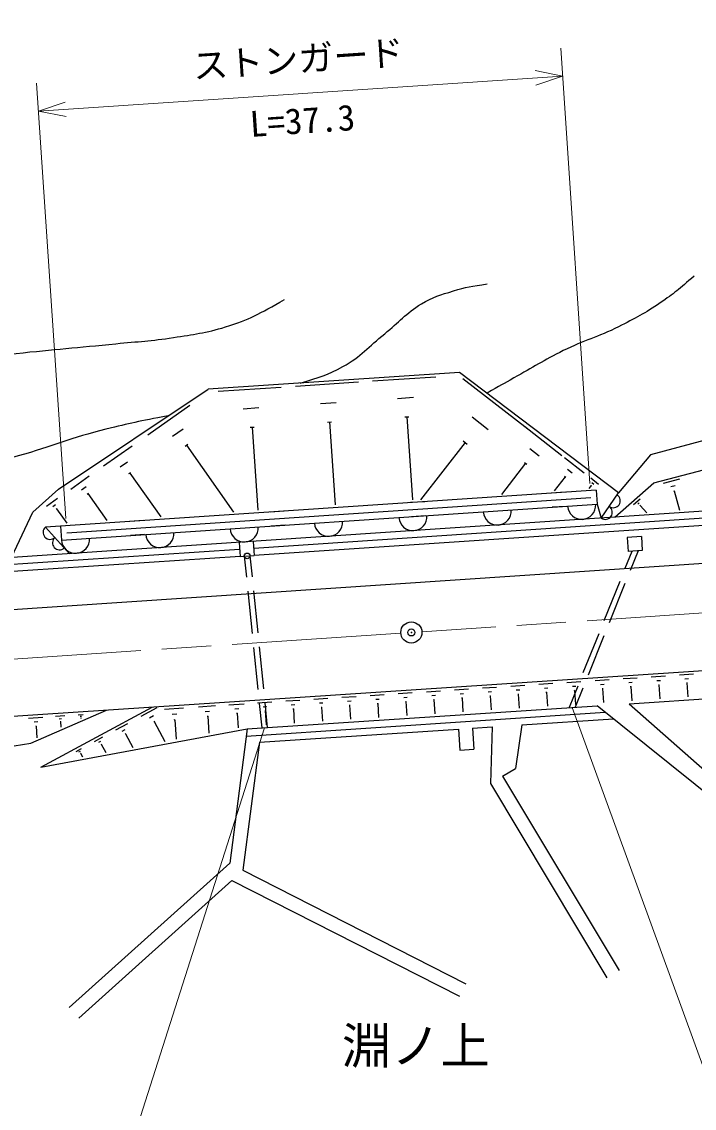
# Model space of a CAD drawing. Units: millimetres, scale not verified. Extents: x 40000 to 680000, y 20000 to 380000.
# Drawn here: x 346275 to 394007, y 262342 to 339499 of the extents above; entities that cross this region are included whole.
import ezdxf
from ezdxf.enums import TextEntityAlignment as Align

# ---------------------------------------------------------------- set-up
doc = ezdxf.new("R2010")
doc.units = ezdxf.units.MM
doc.header["$LTSCALE"] = 1000
doc.header["$PDMODE"] = 32
doc.header["$PDSIZE"] = 500
doc.linetypes.add('CHAIN', pattern=[18.5, 12, -1.5, 3.5, -1.5])
for name, color, linetype, lineweight in [('M-BGD', 7, 'Continuous', 25), ('M-BMK', 2, 'CHAIN', 13), ('M-BMK-SRVR', 3, 'Continuous', 25), ('M-STR-HTXT', 7, 'Continuous', 13)]:
    doc.layers.add(name, color=color, linetype=linetype, lineweight=lineweight)
doc.styles.add('@ＭＳ ゴシック', font='')
doc.styles.add('ＭＳ ゴシック', font='')
doc.styles.get('@ＭＳ ゴシック').set_extended_font_data('@MS Gothic')
doc.styles.get('ＭＳ ゴシック').set_extended_font_data('MS Gothic')

msp = doc.modelspace()

# ---------------------------------------------------------------- linework, layer by layer
at = {"layer": 'M-BGD'}
for p, q in [((377353, 314601), (359495, 313406)), ((371181, 313988), (375671, 314288)), ((388636, 306041), (377353, 314601)), ((377591, 314163), (382188, 310587)), ((348876, 306300), (359495, 313406)), ((360206, 313253), (364696, 313554)), ((365694, 313620), (370184, 313921)), ((372955, 312753), (374078, 312829)), ((405333, 312657), (390911, 308739)), ((355233, 310168), (358212, 312260)), ((361980, 312019), (363102, 312094)), ((367468, 312386), (368590, 312461)), ((367979, 311067), (368259, 311086)), ((368119, 311077), (368513, 305190)), ((373466, 311435), (373747, 311453)), ((373607, 311444), (374001, 305557)), ((378242, 311443), (379391, 310549)), ((356978, 310059), (357723, 310582)), ((362491, 310700), (362772, 310719)), ((362631, 310709), (363025, 304823)), ((381953, 310770), (384606, 308705)), ((391137, 306755), (406396, 310792)), ((357885, 309361), (358071, 309492)), ((357978, 309427), (361313, 304679)), ((377744, 309617), (374576, 305545)), ((377600, 309728), (377887, 309505)), ((352084, 307956), (354108, 309378)), ((382329, 309200), (382992, 308683)), ((390911, 308739), (388636, 306041)), ((353269, 307882), (353775, 308237)), ((382041, 308146), (380317, 305929)), ((381958, 308210), (382124, 308081)), ((384804, 308551), (386187, 307476)), ((349750, 306317), (351066, 307241)), ((353885, 307408), (354012, 307497)), ((353949, 307453), (356140, 304333)), ((384850, 307184), (384069, 306180)), ((384807, 307218), (384893, 307150)), ((385000, 307733), (385346, 307464)), ((386668, 307101), (387220, 306672)), ((350521, 306269), (350850, 306500)), ((386686, 306556), (386522, 306344)), ((386669, 306569), (386704, 306542)), ((386746, 306775), (386884, 306667)), ((388367, 304314), (391137, 306755)), ((391820, 306729), (392990, 307038)), ((392352, 306494), (392644, 306571)), ((416468, 306195), (328548, 300310)), ((347058, 304670), (348876, 306300)), ((387043, 306230), (347951, 303613)), ((348021, 305103), (348812, 305658)), ((349467, 303213), (386670, 305704)), ((350921, 305961), (351004, 306019)), ((350963, 305990), (352307, 304076)), ((416494, 305695), (362736, 302097)), ((384854, 306083), (383856, 306016)), ((387043, 306230), (387109, 305232)), ((387408, 304250), (388636, 306041)), ((389697, 305219), (390158, 305625)), ((392554, 306172), (392627, 306191)), ((392591, 306182), (392952, 304817)), ((348484, 305074), (348682, 305213)), ((348725, 304888), (348774, 304923)), ((348750, 304906), (349466, 303886)), ((349094, 302687), (387109, 305232)), ((416519, 305196), (362769, 301598)), ((374876, 305415), (373879, 305349)), ((384921, 305085), (383923, 305019)), ((387109, 305232), (387408, 304250)), ((389992, 305233), (390107, 305335)), ((390156, 305133), (390185, 305158)), ((390171, 305146), (390630, 304624)), ((345545, 301448), (347058, 304670)), ((354921, 304080), (353923, 304013)), ((364899, 304748), (363901, 304681)), ((374943, 304418), (373946, 304351)), ((347951, 303613), (349659, 301723)), ((349028, 303685), (349094, 302687)), ((364966, 303750), (363968, 303683)), ((416599, 302495), (329930, 296694)), ((354988, 303082), (353990, 303015)), ((361705, 302529), (361772, 301531)), ((362703, 302596), (362769, 301598)), ((390254, 302937), (389256, 302870)), ((389256, 302870), (389323, 301872)), ((390254, 302937), (390321, 301939)), ((361738, 302030), (328581, 299811)), ((389578, 301889), (389091, 300676)), ((390321, 301939), (389323, 301872)), ((390021, 301919), (389462, 300527)), ((361772, 301531), (328615, 299312)), ((361772, 301531), (362769, 301598)), ((362072, 301538), (362223, 300046)), ((362470, 301578), (362621, 300086)), ((388718, 299749), (387599, 296965)), ((389089, 299599), (387970, 296816)), ((362324, 299051), (362625, 296066)), ((362722, 299091), (363023, 296106)), ((387226, 296037), (386107, 293254)), ((387597, 295888), (386478, 293104)), ((329298, 289098), (416972, 294905)), ((362726, 295071), (363028, 292086)), ((363124, 295111), (363426, 292126)), ((382974, 292453), (383972, 292519)), ((384970, 292585), (385968, 292651)), ((386966, 292717), (387963, 292783)), ((387360, 292443), (387609, 292459)), ((388961, 292850), (389959, 292916)), ((389355, 292575), (389605, 292592)), ((389377, 291073), (417072, 292908)), ((390957, 292982), (391955, 293048)), ((391351, 292707), (391600, 292724)), ((392952, 293114), (393950, 293180)), ((393346, 292839), (393596, 292856)), ((393460, 292546), (393522, 292550)), ((393491, 292548), (393557, 291551)), ((371001, 291660), (371998, 291726)), ((372996, 291792), (373994, 291858)), ((374992, 291924), (375990, 291990)), ((375386, 291650), (375635, 291666)), ((376987, 292056), (377985, 292123)), ((377381, 291782), (377631, 291798)), ((378983, 292189), (379981, 292255)), ((379377, 291914), (379626, 291931)), ((380979, 292321), (381976, 292387)), ((381373, 292046), (381622, 292063)), ((381486, 291753), (381548, 291757)), ((381517, 291755), (381583, 290757)), ((383368, 292178), (383618, 292195)), ((383482, 291885), (383544, 291889)), ((383513, 291887), (383579, 290890)), ((385734, 292326), (385117, 290791)), ((385364, 292311), (385613, 292327)), ((385477, 292018), (385540, 292022)), ((385508, 292020), (385575, 291022)), ((386105, 292177), (385560, 290820)), ((387473, 292150), (387535, 292154)), ((387504, 292152), (387570, 291154)), ((389469, 292282), (389531, 292286)), ((389500, 292284), (389566, 291286)), ((391464, 292414), (391527, 292418)), ((391495, 292416), (391561, 291418)), ((358829, 290854), (360022, 290933)), ((360985, 290996), (362052, 291067)), ((362270, 289278), (387118, 290924)), ((363018, 291131), (364016, 291197)), ((363129, 291091), (363305, 289346)), ((363527, 291132), (363705, 289373)), ((365014, 291263), (366011, 291329)), ((365408, 290989), (365657, 291005)), ((367009, 291396), (368007, 291462)), ((367403, 291121), (367653, 291137)), ((369005, 291528), (370003, 291594)), ((369399, 291253), (369648, 291270)), ((369512, 290960), (369575, 290964)), ((369543, 290962), (369610, 289964)), ((371395, 291385), (371644, 291402)), ((371508, 291092), (371570, 291096)), ((371539, 291094), (371605, 290096)), ((373390, 291518), (373640, 291534)), ((373504, 291224), (373566, 291228)), ((373535, 291226), (373601, 290229)), ((375499, 291357), (375562, 291361)), ((375530, 291359), (375596, 290361)), ((377495, 291489), (377557, 291493)), ((377526, 291491), (377592, 290493)), ((379490, 291621), (379553, 291625)), ((379522, 291623), (379588, 290625)), ((397304, 282730), (387118, 290924)), ((389377, 291073), (397897, 283535)), ((346761, 290054), (347761, 290121)), ((346931, 288262), (352298, 290621)), ((347633, 286565), (355540, 290836)), ((348675, 290181), (349335, 290225)), ((350273, 290287), (350643, 290311)), ((350419, 290185), (350512, 290191)), ((354744, 290179), (355876, 290790)), ((355352, 290069), (355635, 290222)), ((356413, 290694), (357749, 290782)), ((356941, 290326), (357274, 290348)), ((359300, 290525), (359599, 290545)), ((359436, 290175), (359511, 290180)), ((359473, 290177), (359553, 288976)), ((361406, 290703), (361673, 290721)), ((361527, 290390), (361594, 290394)), ((361561, 290392), (361629, 289361)), ((362205, 288772), (387693, 290461)), ((363412, 290857), (363661, 290873)), ((363525, 290563), (363588, 290568)), ((363557, 290565), (363623, 289568)), ((365521, 290696), (365583, 290700)), ((365552, 290698), (365618, 289700)), ((367517, 290828), (367579, 290832)), ((367548, 290830), (367614, 289832)), ((347156, 289779), (347406, 289796)), ((347270, 289485), (347332, 289489)), ((347301, 289487), (347356, 288654)), ((348936, 290000), (349101, 290010)), ((349011, 289806), (349052, 289808)), ((349031, 289807), (349058, 289402)), ((350461, 290076), (350484, 290078)), ((350473, 290077), (350476, 290026)), ((352952, 289211), (353795, 289666)), ((355641, 289787), (355712, 289825)), ((355677, 289806), (356441, 288391)), ((357092, 289934), (357176, 289939)), ((357134, 289937), (357226, 288545)), ((378262, 289335), (379667, 289428)), ((379667, 289428), (379537, 285412)), ((381763, 289567), (381321, 286480)), ((381763, 289567), (388269, 289998)), ((347633, 286565), (362270, 289278)), ((351428, 288388), (352024, 288710)), ((353405, 289129), (353616, 289243)), ((353620, 288919), (353673, 288947)), ((353647, 288933), (354167, 287970)), ((362270, 289278), (361033, 279736)), ((363156, 288334), (377264, 289269)), ((377264, 289269), (377363, 287772)), ((378262, 289335), (378361, 287838)), ((336169, 286533), (346931, 288262)), ((350129, 287686), (350517, 287896)), ((351748, 288330), (351897, 288410)), ((351901, 288181), (351938, 288201)), ((351919, 288191), (352233, 287611)), ((363156, 288334), (361977, 279240)), ((377363, 287772), (378361, 287838)), ((350337, 287649), (350434, 287701)), ((350436, 287552), (350461, 287565)), ((350449, 287559), (350585, 287306)), ((380395, 285926), (381321, 286480)), ((380395, 285926), (388666, 272121)), ((379537, 285412), (387808, 271607)), ((361033, 279736), (349650, 269491)), ((361977, 279240), (377800, 271184)), ((361181, 278523), (350319, 268748)), ((361181, 278523), (377346, 270293))]:
    msp.add_line(p, q, dxfattribs=at)
msp.add_circle((362270, 301565), 200, dxfattribs=at)
for centre, radius, start, end in [((388256, 305487), 500, 235.57228, 55.57228), ((380025, 304758), 1000, 183.82935, 3.82935), ((386012, 305158), 1000, 183.82935, 3.82935), ((387691, 304662), 500, 235.57228, 55.57228), ((368052, 303956), 1000, 183.82935, 3.82935), ((374039, 304357), 1000, 183.82935, 3.82935), ((348286, 303242), 500, 132.09809, 312.09809), ((362065, 303556), 1000, 183.82935, 3.82935), ((348957, 302500), 500, 132.09809, 312.09809), ((350092, 302754), 1000, 183.82935, 3.82935), ((356079, 303155), 1000, 183.82935, 3.82935)]:
    msp.add_arc(centre, radius, start, end, dxfattribs=at)
for points, knots in [([(394001, 321440), (392928, 320500), (392586, 320212), (391599, 319533), (390499, 318777), (389826, 318436), (388633, 317838), (387142, 317091), (386207, 316885), (384713, 316142), (383313, 315446), (382574, 314969), (381211, 314202), (380465, 313782), (380229, 313650), (379303, 313122)], [0, 0, 0, 0, 1, 1, 1, 2, 2, 2, 3, 3, 3, 4, 4, 4, 5, 5, 5, 5]), ([(366035, 313844), (367432, 314236), (367953, 314406), (369069, 315013), (370363, 315717), (370884, 316424), (372035, 317344), (373062, 318164), (373521, 318788), (374648, 319463), (375466, 319952), (375997, 320104), (376909, 320381), (377825, 320659), (378191, 320712), (379310, 320875)], [0, 0, 0, 0, 1, 1, 1, 2, 2, 2, 3, 3, 3, 4, 4, 4, 5, 5, 5, 5]), ([(267788, 305154), (269988, 305295), (270589, 305346), (272377, 305535), (274789, 305791), (276120, 306090), (278523, 306413), (280944, 306739), (282316, 306801), (284731, 307166), (288968, 307805), (291296, 308433), (295517, 309172), (298746, 309738), (300558, 310031), (303795, 310552), (306681, 311016), (308288, 311362), (311194, 311681), (313292, 311911), (314482, 311858), (316587, 311994), (318327, 312107), (319309, 312096), (321040, 312308), (322747, 312517), (323665, 312873), (325367, 313123), (328634, 313604), (330501, 313588), (333770, 314064), (336408, 314448), (337843, 314920), (340480, 315318), (342577, 315634), (343763, 315724), (345873, 315945), (348638, 316235), (350192, 316352), (352959, 316635), (354552, 316798), (355453, 316822), (357035, 317074), (358491, 317306), (359325, 317394), (360735, 317826), (362463, 318357), (363097, 318748), (364936, 319770)], [0, 0, 0, 0, 1, 1, 1, 2, 2, 2, 3, 3, 3, 4, 4, 4, 5, 5, 5, 6, 6, 6, 7, 7, 7, 8, 8, 8, 9, 9, 9, 10, 10, 10, 11, 11, 11, 12, 12, 12, 13, 13, 13, 14, 14, 14, 15, 15, 15, 16, 16, 16, 16]), ([(356671, 311516), (354560, 311120), (353966, 310988), (352252, 310565), (349780, 309955), (348471, 309341), (346014, 308671), (343861, 308083), (342663, 307699), (340470, 307284), (338039, 306825), (336652, 306689), (334186, 306499), (331035, 306256), (329257, 306354), (326099, 306222), (323698, 306121), (322352, 306061), (319954, 305898), (316519, 305665), (314607, 305384), (311175, 305113), (308577, 304907), (307120, 304831), (304521, 304651), (302427, 304506), (301244, 304531), (299161, 304281), (297599, 304094), (296730, 303937), (295187, 303634), (293752, 303353), (292959, 303140), (291537, 302802), (289833, 302398), (288918, 301993), (287193, 301693), (286803, 301626), (286790, 301624), (286194, 301532)], [0, 0, 0, 0, 1, 1, 1, 2, 2, 2, 3, 3, 3, 4, 4, 4, 5, 5, 5, 6, 6, 6, 7, 7, 7, 8, 8, 8, 9, 9, 9, 10, 10, 10, 11, 11, 11, 12, 12, 12, 13, 13, 13, 13])]:
    msp.add_open_spline(points, degree=3, knots=knots, dxfattribs=at)
at = {"layer": 'M-BMK'}
for p, q in [((416832, 299003), (374677, 296181)), ((373180, 296081), (329029, 293126))]:
    msp.add_line(p, q, dxfattribs=at)
at = {"layer": 'M-BMK-SRVR'}
msp.add_circle((373928, 296131), 750, dxfattribs=at)
msp.add_point((373928, 296131), dxfattribs=at)
at = {"layer": 'M-STR-HTXT'}
for p, q in [((386603, 306701), (384533, 337632)), ((347463, 333146), (384667, 335637)), ((384667, 335637), (382704, 336024)), ((382774, 334991), (384667, 335637)), ((349400, 304211), (347330, 335142)), ((349356, 333792), (347463, 333146)), ((347463, 333146), (349425, 332759)), ((395628, 262563), (385337, 290806)), ((353009, 256449), (363510, 289360))]:
    msp.add_line(p, q, dxfattribs=at)
msp.add_arc((399743, -84718), 431382, 65.44659, 99.89363, dxfattribs=at)

# ---------------------------------------------------------------- texts
at = {"layer": 'M-BGD', "style": 'ＭＳ ゴシック'}
msp.add_text('淵ノ上', height=2566, dxfattribs=at).set_placement((374248, 264735), align=Align.BOTTOM_CENTER)
at = {"layer": 'M-STR-HTXT', "style": 'ＭＳ ゴシック'}
msp.add_text('ストンガード', height=1833, rotation=3.829, dxfattribs=at).set_placement((365998, 335389), align=Align.BOTTOM_CENTER)
at = {"layer": 'M-STR-HTXT', "style": '@ＭＳ ゴシック'}
msp.add_text('L=37.3', height=1833, rotation=3.829, dxfattribs=at).set_placement((366132, 333394), align=Align.TOP_CENTER)

doc.saveas('drawing.dxf')
